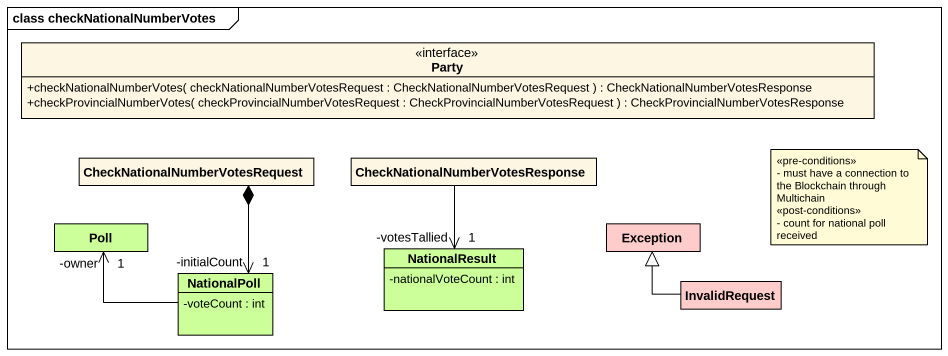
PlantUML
@startuml
mainframe class checkNationalNumberVotes
hide circle
hide empty members
skinparam classAttributeIconSize 0
interface Party {
  +checkNationalNumberVotes( checkNationalNumberVotesRequest : CheckNationalNumberVotesRequest ) : CheckNationalNumberVotesResponse
  +checkProvincialNumberVotes( checkProvincialNumberVotesRequest : CheckProvincialNumberVotesRequest ) : CheckProvincialNumberVotesResponse
}
class "CheckNationalNumberVotesRequest" as CheckNationalNumberVotesRequ
class "CheckNationalNumberVotesResponse" as CheckNationalNumberVotesResp
class Poll #CCFF99
class "Exception" as Exception_ #FFCCCC
class NationalPoll #CCFF99 {
  -voteCount : int
}
class NationalResult #CCFF99 {
  -nationalVoteCount : int
}
class InvalidRequest #FFCCCC
CheckNationalNumberVotesRequ *--> "1\n-initialCount" NationalPoll
CheckNationalNumberVotesResp --> "1\n-votesTallied" NationalResult
NationalPoll -left-> "-owner\n1" Poll
InvalidRequest -up-|> Exception_
note as N1
  <<pre-conditions>>
  - must have a connection to the Blockchain through Multichain
  <<post-conditions>>
  - count for national poll received
end note
@enduml
